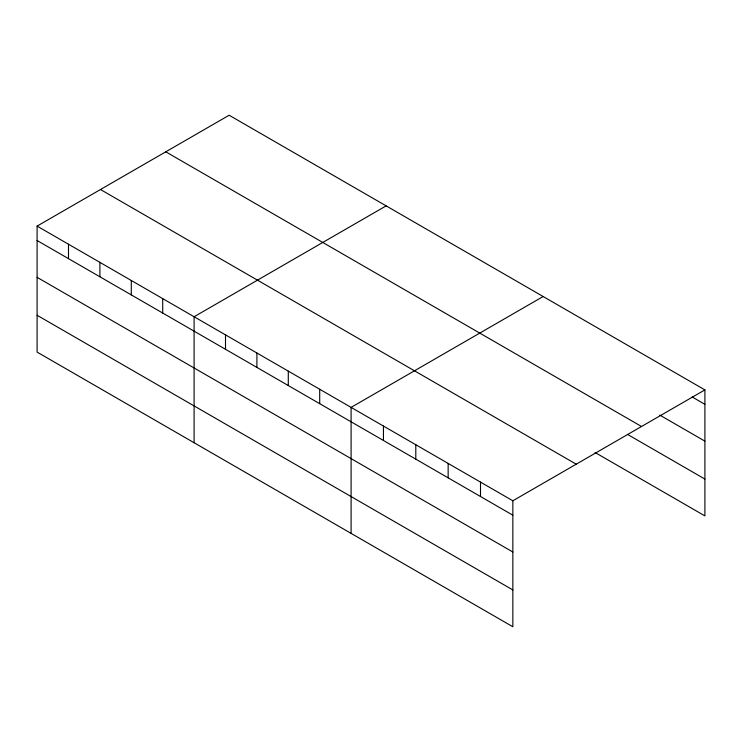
<?xml version="1.0" encoding="UTF-8"?>
<svg xmlns="http://www.w3.org/2000/svg" width="742" height="742" viewBox="0 0 742 742"><rect width="100%" height="100%" fill="white"/><g stroke="black" fill="none" stroke-linecap="round" stroke-linejoin="round"><path stroke-width="1.11" d="M37.1 226.106L512.852 500.776L512.852 626.767L37.1 352.098L37.1 226.106L229.148 115.233L704.9 389.902L704.9 515.894L595.103 452.509M386.146 205.868L194.098 316.751L194.098 442.742M543.144 296.512L351.096 407.386L351.096 533.387M512.852 500.776L704.9 389.902M692.156 396.961L704.9 404.316M659.805 415.103L704.9 441.138M165.772 151.813L641.524 426.492M627.454 434.358L704.9 479.072M100.476 189.516L576.228 464.186M37.1 240.519L512.852 515.189M37.1 277.341L512.852 552.011M37.1 315.276L512.852 589.946M480.501 482.105L480.501 496.509M448.149 463.425L448.149 477.839M415.798 444.746L415.798 459.159M383.447 426.066L383.447 440.479M319.7 389.262L319.7 403.676M288.295 371.13L288.295 385.543M256.899 353.007L256.899 367.411M225.503 334.874L225.503 349.287M162.702 298.618L162.702 313.031M131.297 280.485L131.297 294.899M99.901 262.362L99.901 276.775M68.496 244.229L68.496 258.643"/></g></svg>
